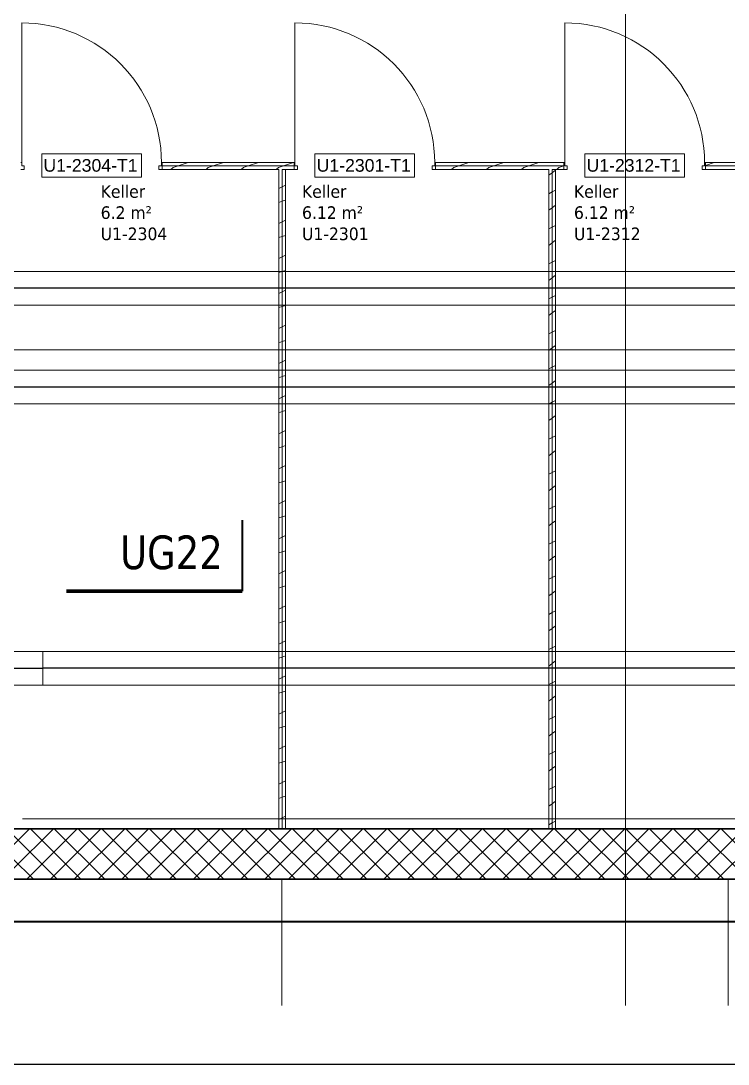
# Model space of a CAD drawing. Extents: x -982 to 937, y -179 to 616.
# Drawn here: x -197.7 to -113.7, y -174.5 to -50.5 of the extents above; entities that cross this region are included whole.
import ezdxf
from ezdxf.lldxf.tags import DXFTag

# ---------------------------------------------------------------- set-up
doc = ezdxf.new("R2010")
doc.units = 0
doc.layers.get('0').update_dxf_attribs({"lineweight": 13})
for name, color, linetype, lineweight, true_color in [('A-____-MATC-OTLN', 7, 'Strichpunkt - Mittel', 40, 0x0080ff), ('EL01_WAN_Röhre Boden', 7, 'Continuous', 13, 0xff6666), ('G-____-____-SYMB', 7, 'Strichpunkt - Weit', 5, 0x008080)]:
    doc.layers.add(name, color=color, linetype=linetype, lineweight=lineweight, true_color=true_color)
for name, color, linetype, lineweight in [('A-AREA-____-IDEN', 7, 'Continuous', 5), ('A-DOOR-____-IDEN', 7, 'Continuous', 5), ('A-DOOR-FRAM-MCUT', 7, 'Continuous', 9), ('A-DOOR-OPNG-OTLN', 7, 'Continuous', 9), ('A-FLOR-____-OVHD', 7, 'Strichpunkt - Fein', 9), ('A-WALL-____-MCUT', 7, 'Continuous', 35), ('A-WALL-____-PATT', 7, 'Continuous', 35), ('A-WALL-FNSH-MCUT', 7, 'Continuous', 35), ('C-PRKG-____-OTLN', 7, 'Continuous', 9), ('S-GRID-____-OTLN', 7, 'Continuous', 5)]:
    doc.layers.add(name, color=color, linetype=linetype, lineweight=lineweight)
doc.styles.get("Standard").update_dxf_attribs({"font": 'arial.ttf'})
tags = doc.linetypes.add('_Rasterlinie_', pattern=[0.375, 0.2, -0.05, 0.075, -0.05]).pattern_tags.tags
tags[10:11] = [DXFTag(74, 4), DXFTag(75, 0), DXFTag(340, '0'), DXFTag(46, 1.0), DXFTag(50, 0.0), DXFTag(44, 0.0), DXFTag(45, 0.0)]
tags[8:9] = [DXFTag(74, 4), DXFTag(75, 0), DXFTag(340, '0'), DXFTag(46, 1.0), DXFTag(50, 0.0), DXFTag(44, 0.0), DXFTag(45, 0.0)]
tags[6:7] = [DXFTag(74, 4), DXFTag(75, 0), DXFTag(340, '0'), DXFTag(46, 1.0), DXFTag(50, 0.0), DXFTag(44, 0.0), DXFTag(45, 0.0)]
tags[4:5] = [DXFTag(74, 4), DXFTag(75, 0), DXFTag(340, '0'), DXFTag(46, 1.0), DXFTag(50, 0.0), DXFTag(44, 0.0), DXFTag(45, 0.0)]
tags = doc.linetypes.add('_Schnittlinie_', pattern=[0.3, 0.15, -0.05, 0.05, -0.05]).pattern_tags.tags
tags[10:11] = [DXFTag(74, 4), DXFTag(75, 0), DXFTag(340, '0'), DXFTag(46, 1.0), DXFTag(50, 0.0), DXFTag(44, 0.0), DXFTag(45, 0.0)]
tags[8:9] = [DXFTag(74, 4), DXFTag(75, 0), DXFTag(340, '0'), DXFTag(46, 1.0), DXFTag(50, 0.0), DXFTag(44, 0.0), DXFTag(45, 0.0)]
tags[6:7] = [DXFTag(74, 4), DXFTag(75, 0), DXFTag(340, '0'), DXFTag(46, 1.0), DXFTag(50, 0.0), DXFTag(44, 0.0), DXFTag(45, 0.0)]
tags[4:5] = [DXFTag(74, 4), DXFTag(75, 0), DXFTag(340, '0'), DXFTag(46, 1.0), DXFTag(50, 0.0), DXFTag(44, 0.0), DXFTag(45, 0.0)]
tags = doc.linetypes.add('ACAD_ISO03W100', pattern=[30, 12, -18]).pattern_tags.tags
tags[6:7] = [DXFTag(74, 4), DXFTag(75, 0), DXFTag(340, '0'), DXFTag(46, 0.0), DXFTag(50, 0.0), DXFTag(44, 0.0), DXFTag(45, 0.0)]
tags[4:5] = [DXFTag(74, 4), DXFTag(75, 0), DXFTag(340, '0'), DXFTag(46, 0.0), DXFTag(50, 0.0), DXFTag(44, 0.0), DXFTag(45, 0.0)]
tags = doc.linetypes.add('Strichpunkt - Fein', pattern=[0.2, 0.1, -0.05, 0, -0.05]).pattern_tags.tags
tags[10:11] = [DXFTag(74, 4), DXFTag(75, 0), DXFTag(340, '0'), DXFTag(46, 1.0), DXFTag(50, 0.0), DXFTag(44, 0.0), DXFTag(45, 0.0)]
tags[8:9] = [DXFTag(74, 4), DXFTag(75, 0), DXFTag(340, '0'), DXFTag(46, 1.0), DXFTag(50, 0.0), DXFTag(44, 0.0), DXFTag(45, 0.0)]
tags[6:7] = [DXFTag(74, 4), DXFTag(75, 0), DXFTag(340, '0'), DXFTag(46, 1.0), DXFTag(50, 0.0), DXFTag(44, 0.0), DXFTag(45, 0.0)]
tags[4:5] = [DXFTag(74, 4), DXFTag(75, 0), DXFTag(340, '0'), DXFTag(46, 1.0), DXFTag(50, 0.0), DXFTag(44, 0.0), DXFTag(45, 0.0)]
tags = doc.linetypes.add('Strichpunkt - Mittel', pattern=[0.35, 0.15, -0.1, 0, -0.1]).pattern_tags.tags
tags[10:11] = [DXFTag(74, 4), DXFTag(75, 0), DXFTag(340, '0'), DXFTag(46, 1.0), DXFTag(50, 0.0), DXFTag(44, 0.0), DXFTag(45, 0.0)]
tags[8:9] = [DXFTag(74, 4), DXFTag(75, 0), DXFTag(340, '0'), DXFTag(46, 1.0), DXFTag(50, 0.0), DXFTag(44, 0.0), DXFTag(45, 0.0)]
tags[6:7] = [DXFTag(74, 4), DXFTag(75, 0), DXFTag(340, '0'), DXFTag(46, 1.0), DXFTag(50, 0.0), DXFTag(44, 0.0), DXFTag(45, 0.0)]
tags[4:5] = [DXFTag(74, 4), DXFTag(75, 0), DXFTag(340, '0'), DXFTag(46, 1.0), DXFTag(50, 0.0), DXFTag(44, 0.0), DXFTag(45, 0.0)]
tags = doc.linetypes.add('Strichpunkt - Weit', pattern=[0.5, 0.2, -0.15, 0, -0.15]).pattern_tags.tags
tags[10:11] = [DXFTag(74, 4), DXFTag(75, 0), DXFTag(340, '0'), DXFTag(46, 1.0), DXFTag(50, 0.0), DXFTag(44, 0.0), DXFTag(45, 0.0)]
tags[8:9] = [DXFTag(74, 4), DXFTag(75, 0), DXFTag(340, '0'), DXFTag(46, 1.0), DXFTag(50, 0.0), DXFTag(44, 0.0), DXFTag(45, 0.0)]
tags[6:7] = [DXFTag(74, 4), DXFTag(75, 0), DXFTag(340, '0'), DXFTag(46, 1.0), DXFTag(50, 0.0), DXFTag(44, 0.0), DXFTag(45, 0.0)]
tags[4:5] = [DXFTag(74, 4), DXFTag(75, 0), DXFTag(340, '0'), DXFTag(46, 1.0), DXFTag(50, 0.0), DXFTag(44, 0.0), DXFTag(45, 0.0)]
tags = doc.linetypes.add('STRICHPUNKT2', pattern=[12.7, 6.35, -3.175, 0, -3.175]).pattern_tags.tags
tags[10:11] = [DXFTag(74, 4), DXFTag(75, 0), DXFTag(340, '0'), DXFTag(46, 0.0), DXFTag(50, 0.0), DXFTag(44, 0.0), DXFTag(45, 0.0)]
tags[8:9] = [DXFTag(74, 4), DXFTag(75, 0), DXFTag(340, '0'), DXFTag(46, 0.0), DXFTag(50, 0.0), DXFTag(44, 0.0), DXFTag(45, 0.0)]
tags[6:7] = [DXFTag(74, 4), DXFTag(75, 0), DXFTag(340, '0'), DXFTag(46, 0.0), DXFTag(50, 0.0), DXFTag(44, 0.0), DXFTag(45, 0.0)]
tags[4:5] = [DXFTag(74, 4), DXFTag(75, 0), DXFTag(340, '0'), DXFTag(46, 0.0), DXFTag(50, 0.0), DXFTag(44, 0.0), DXFTag(45, 0.0)]

# ---------------------------------------------------------------- blocks, each defined once
blk = doc.blocks.new('Referenz-A0UJ2GQRXE', base_point=(-954.02, -167.52))
at = {"layer": 'A-____-MATC-OTLN', "color": 0, "linetype": 'Strichpunkt - Mittel', "ltscale": 0.4}
blk.add_line((-948.54, -157.51), (367.82, -157.51), dxfattribs=at)
at = {"layer": 'A-DOOR-____-IDEN', "color": 0, "linetype": 'Continuous', "ltscale": 0.13}
for p, q in [((-195.18, -66.32), (-183.34, -66.32)), ((-195.18, -69.1), (-195.18, -66.32)), ((-183.34, -66.32), (-183.34, -69.1)), ((-162.73, -66.32), (-150.89, -66.32)), ((-162.73, -69.1), (-162.73, -66.32)), ((-150.89, -66.32), (-150.89, -69.1)), ((-130.68, -66.32), (-118.84, -66.32)), ((-130.68, -69.1), (-130.68, -66.32)), ((-118.84, -66.32), (-118.84, -69.1)), ((-183.34, -69.1), (-195.18, -69.1)), ((-150.89, -69.1), (-162.73, -69.1)), ((-118.84, -69.1), (-130.68, -69.1))]:
    blk.add_line(p, q, dxfattribs=at)
at = {"layer": 'A-DOOR-FRAM-MCUT', "color": 0, "linetype": 'Continuous', "ltscale": 0.13}
for p, q in [((-197.66, -67.36), (-197.56, -67.36)), ((-197.26, -68.16), (-197.66, -68.16)), ((-197.56, -67.36), (-197.56, -67.76)), ((-197.56, -67.76), (-197.26, -67.76)), ((-197.26, -67.76), (-197.26, -68.16)), ((-181.26, -67.76), (-180.96, -67.76)), ((-181.26, -68.16), (-181.26, -67.76)), ((-180.86, -68.16), (-181.26, -68.16)), ((-180.96, -67.76), (-180.96, -67.36)), ((-180.96, -67.36), (-180.86, -67.36)), ((-165.21, -67.36), (-165.11, -67.36)), ((-164.81, -68.16), (-165.21, -68.16)), ((-165.11, -67.36), (-165.11, -67.76)), ((-165.11, -67.76), (-164.81, -67.76)), ((-164.81, -67.76), (-164.81, -68.16)), ((-148.81, -67.76), (-148.51, -67.76)), ((-148.81, -68.16), (-148.81, -67.76)), ((-148.41, -68.16), (-148.81, -68.16)), ((-148.51, -67.76), (-148.51, -67.36)), ((-148.51, -67.36), (-148.41, -67.36)), ((-133.16, -67.36), (-133.06, -67.36)), ((-132.76, -68.16), (-133.16, -68.16)), ((-133.06, -67.36), (-133.06, -67.76)), ((-133.06, -67.76), (-132.76, -67.76)), ((-132.76, -67.76), (-132.76, -68.16)), ((-116.76, -67.76), (-116.46, -67.76)), ((-116.76, -68.16), (-116.76, -67.76)), ((-116.36, -68.16), (-116.76, -68.16)), ((-116.46, -67.76), (-116.46, -67.36)), ((-116.46, -67.36), (-116.36, -67.36))]:
    blk.add_line(p, q, dxfattribs=at)
at = {"layer": 'A-DOOR-OPNG-OTLN', "color": 0, "linetype": 'Continuous', "ltscale": 0.13}
for p, q in [((-197.56, -67.36), (-197.56, -50.76)), ((-165.11, -67.36), (-165.11, -50.76)), ((-133.06, -67.36), (-133.06, -50.76))]:
    blk.add_line(p, q, dxfattribs=at)
for centre in [(-197.56, -67.36), (-165.11, -67.36), (-133.06, -67.36)]:
    blk.add_ellipse(centre, major_axis=(16.6, 0), ratio=1, start_param=0, end_param=1.570796, dxfattribs=at)
at = {"layer": 'A-FLOR-____-OVHD', "color": 0, "linetype": 'Strichpunkt - Fein', "ltscale": 0.13}
for p, q in [((19.84, -145.31), (-197.46, -145.31)), ((-44.16, -146.51), (-808.06, -146.51))]:
    blk.add_line(p, q, dxfattribs=at)
at = {"layer": 'A-WALL-____-MCUT', "color": 0, "linetype": 'Continuous', "lineweight": 9, "ltscale": 0.13}
for p, q in [((-180.86, -67.76), (-165.21, -67.76)), ((-166.61, -146.51), (-166.61, -68.16)), ((-166.21, -68.16), (-166.61, -68.16)), ((-148.41, -67.76), (-133.16, -67.76)), ((-134.56, -146.51), (-134.56, -68.16)), ((-134.16, -68.16), (-134.56, -68.16)), ((-116.36, -67.76), (-101.11, -67.76))]:
    blk.add_line(p, q, dxfattribs=at)
at = {"layer": 'A-WALL-____-MCUT', "color": 0, "linetype": 'Continuous', "ltscale": 0.35}
for p, q in [((-102.51, -146.51), (-198.66, -146.51)), ((-318.26, -152.51), (57.74, -152.51))]:
    blk.add_line(p, q, dxfattribs=at)
at = {"layer": 'A-WALL-____-PATT', "color": 0, "linetype": 'Continuous', "lineweight": 9, "ltscale": 0.13}
for p, q in [((-179.56, -67.95), (-179.84, -68.16)), ((-178.98, -67.76), (-179.57, -67.95)), ((-177.78, -67.36), (-178.98, -67.76)), ((-175.4, -67.95), (-175.67, -68.16)), ((-174.81, -67.76), (-175.4, -67.95)), ((-173.61, -67.36), (-174.81, -67.76)), ((-171.23, -67.95), (-171.51, -68.16)), ((-170.65, -67.76), (-171.24, -67.95)), ((-169.45, -67.36), (-170.65, -67.76)), ((-167.07, -67.95), (-167.34, -68.16)), ((-166.48, -67.76), (-167.07, -67.95)), ((-165.28, -67.36), (-166.48, -67.76)), ((-146.24, -67.95), (-146.52, -68.16)), ((-145.66, -67.76), (-146.25, -67.95)), ((-144.46, -67.36), (-145.66, -67.76)), ((-142.08, -67.95), (-142.35, -68.16)), ((-141.5, -67.76), (-142.08, -67.95)), ((-140.3, -67.36), (-141.5, -67.76)), ((-137.91, -67.95), (-138.19, -68.16)), ((-137.33, -67.76), (-137.92, -67.95)), ((-136.13, -67.36), (-137.33, -67.76)), ((-133.75, -67.95), (-134.02, -68.16)), ((-133.17, -67.76), (-133.75, -67.95)), ((-133.16, -67.75), (-133.17, -67.76)), ((-115.31, -67.36), (-116.36, -67.71)), ((-134.56, -68.56), (-134.96, -68.86)), ((-134.16, -68.26), (-134.56, -68.56)), ((-166.61, -70.22), (-167.01, -70.42)), ((-166.21, -70.02), (-166.61, -70.22)), ((-166.21, -71.83), (-166.61, -71.96)), ((-134.56, -70.85), (-134.96, -71.05)), ((-134.16, -70.65), (-134.56, -70.85)), ((-166.61, -71.96), (-167.01, -72.1)), ((-134.56, -72.72), (-134.96, -73.02)), ((-134.16, -72.42), (-134.56, -72.72)), ((-166.21, -74.19), (-166.61, -74.39)), ((-166.61, -74.39), (-167.01, -74.59)), ((-134.56, -75.02), (-134.96, -75.22)), ((-134.16, -74.82), (-134.56, -75.02)), ((-166.61, -76.13), (-167.01, -76.26)), ((-166.21, -76), (-166.61, -76.13)), ((-134.16, -76.59), (-134.56, -76.89)), ((-134.56, -76.89), (-134.96, -77.19)), ((-166.61, -78.55), (-167.01, -78.75)), ((-166.21, -78.35), (-166.61, -78.55)), ((-134.56, -79.18), (-134.96, -79.38)), ((-134.16, -78.98), (-134.56, -79.18)), ((-166.61, -80.29), (-167.01, -80.43)), ((-166.21, -80.16), (-166.61, -80.29)), ((-134.56, -81.05), (-134.96, -81.35)), ((-134.16, -80.75), (-134.56, -81.05)), ((-166.61, -82.71), (-167.01, -82.91)), ((-166.21, -82.51), (-166.61, -82.71)), ((-134.56, -83.35), (-134.96, -83.55)), ((-134.16, -83.15), (-134.56, -83.35)), ((-166.61, -84.46), (-167.01, -84.59)), ((-166.21, -84.32), (-166.61, -84.46)), ((-134.56, -85.22), (-134.96, -85.52)), ((-134.16, -84.92), (-134.56, -85.22)), ((-166.21, -86.68), (-166.61, -86.88)), ((-166.61, -86.88), (-167.01, -87.08)), ((-134.56, -87.51), (-134.96, -87.71)), ((-134.16, -87.31), (-134.56, -87.51)), ((-166.61, -88.62), (-167.01, -88.76)), ((-166.21, -88.49), (-166.61, -88.62)), ((-134.16, -89.08), (-134.56, -89.38)), ((-134.56, -89.38), (-134.96, -89.68)), ((-166.61, -91.04), (-167.01, -91.24)), ((-166.21, -90.84), (-166.61, -91.04)), ((-134.56, -91.68), (-134.96, -91.88)), ((-134.16, -91.48), (-134.56, -91.68)), ((-166.61, -92.79), (-167.01, -92.92)), ((-166.21, -92.65), (-166.61, -92.79)), ((-134.56, -93.55), (-134.96, -93.85)), ((-134.16, -93.25), (-134.56, -93.55)), ((-166.61, -95.21), (-167.01, -95.41)), ((-166.21, -95.01), (-166.61, -95.21)), ((-134.56, -95.84), (-134.96, -96.04)), ((-134.16, -95.64), (-134.56, -95.84)), ((-166.61, -96.95), (-167.01, -97.09)), ((-166.21, -96.82), (-166.61, -96.95)), ((-134.56, -97.71), (-134.96, -98.01)), ((-134.16, -97.41), (-134.56, -97.71)), ((-166.61, -99.37), (-167.01, -99.57)), ((-166.21, -99.17), (-166.61, -99.37)), ((-134.56, -100.01), (-134.96, -100.21)), ((-134.16, -99.81), (-134.56, -100.01)), ((-166.61, -101.12), (-167.01, -101.25)), ((-166.21, -100.98), (-166.61, -101.12)), ((-134.16, -101.58), (-134.56, -101.88)), ((-134.56, -101.88), (-134.96, -102.18)), ((-166.61, -103.54), (-167.01, -103.74)), ((-166.21, -103.34), (-166.61, -103.54)), ((-134.16, -103.97), (-134.56, -104.17)), ((-166.61, -105.28), (-167.01, -105.41)), ((-166.21, -105.15), (-166.61, -105.28)), ((-134.56, -104.17), (-134.96, -104.37)), ((-134.56, -106.04), (-134.96, -106.34)), ((-134.16, -105.74), (-134.56, -106.04)), ((-166.61, -107.7), (-167.01, -107.9)), ((-166.21, -107.5), (-166.61, -107.7)), ((-134.56, -108.34), (-134.96, -108.54)), ((-134.16, -108.14), (-134.56, -108.34)), ((-166.61, -109.45), (-167.01, -109.58)), ((-166.21, -109.31), (-166.61, -109.45)), ((-134.56, -110.21), (-134.96, -110.51)), ((-134.16, -109.91), (-134.56, -110.21)), ((-166.61, -111.87), (-167.01, -112.07)), ((-166.21, -111.67), (-166.61, -111.87)), ((-134.56, -112.5), (-134.96, -112.7)), ((-134.16, -112.3), (-134.56, -112.5)), ((-166.61, -113.61), (-167.01, -113.74)), ((-166.21, -113.48), (-166.61, -113.61)), ((-134.56, -114.37), (-134.96, -114.67)), ((-134.16, -114.07), (-134.56, -114.37)), ((-166.61, -116.03), (-167.01, -116.23)), ((-166.21, -115.83), (-166.61, -116.03)), ((-134.16, -116.47), (-134.56, -116.67)), ((-166.21, -117.64), (-166.61, -117.78)), ((-134.56, -116.67), (-134.96, -116.87)), ((-166.61, -117.78), (-167.01, -117.91)), ((-134.56, -118.54), (-134.96, -118.84)), ((-134.16, -118.24), (-134.56, -118.54)), ((-166.61, -120.2), (-167.01, -120.4)), ((-166.21, -120), (-166.61, -120.2)), ((-134.56, -120.83), (-134.96, -121.03)), ((-134.16, -120.63), (-134.56, -120.83)), ((-166.61, -121.94), (-167.01, -122.07)), ((-166.21, -121.81), (-166.61, -121.94)), ((-134.56, -122.7), (-134.96, -123)), ((-134.16, -122.4), (-134.56, -122.7)), ((-166.61, -124.36), (-167.01, -124.56)), ((-166.21, -124.16), (-166.61, -124.36)), ((-134.56, -125), (-134.96, -125.2)), ((-134.16, -124.8), (-134.56, -125)), ((-166.61, -126.11), (-167.01, -126.24)), ((-166.21, -125.97), (-166.61, -126.11)), ((-134.56, -126.87), (-134.96, -127.17)), ((-134.16, -126.57), (-134.56, -126.87)), ((-166.61, -128.53), (-167.01, -128.73)), ((-166.21, -128.33), (-166.61, -128.53)), ((-166.21, -130.14), (-166.61, -130.27)), ((-134.56, -129.16), (-134.96, -129.36)), ((-134.16, -128.96), (-134.56, -129.16)), ((-166.61, -130.27), (-167.01, -130.4)), ((-134.56, -131.03), (-134.96, -131.33)), ((-134.16, -130.73), (-134.56, -131.03)), ((-166.21, -132.49), (-166.61, -132.69)), ((-166.61, -132.69), (-167.01, -132.89)), ((-134.56, -133.33), (-134.96, -133.53)), ((-134.16, -133.13), (-134.56, -133.33)), ((-166.61, -134.43), (-167.01, -134.57)), ((-166.21, -134.3), (-166.61, -134.43)), ((-134.16, -134.9), (-134.56, -135.2)), ((-134.56, -135.2), (-134.96, -135.5)), ((-166.61, -136.86), (-167.01, -137.06)), ((-166.21, -136.66), (-166.61, -136.86)), ((-134.56, -137.49), (-134.96, -137.69)), ((-134.16, -137.29), (-134.56, -137.49)), ((-166.61, -138.6), (-167.01, -138.73)), ((-166.21, -138.47), (-166.61, -138.6)), ((-134.56, -139.36), (-134.96, -139.66)), ((-134.16, -139.06), (-134.56, -139.36)), ((-166.61, -141.02), (-167.01, -141.22)), ((-166.21, -140.82), (-166.61, -141.02)), ((-134.56, -141.66), (-134.96, -141.86)), ((-134.16, -141.46), (-134.56, -141.66)), ((-166.61, -142.76), (-167.01, -142.9)), ((-166.21, -142.63), (-166.61, -142.76)), ((-134.56, -143.53), (-134.96, -143.83)), ((-134.16, -143.23), (-134.56, -143.53)), ((-166.21, -144.99), (-166.61, -145.19)), ((-166.61, -145.19), (-167.01, -145.39)), ((-134.56, -145.82), (-134.96, -146.02)), ((-134.16, -145.62), (-134.56, -145.82)), ((-198.66, -148.54), (-196.63, -146.51)), ((-198.66, -151.36), (-193.8, -146.51)), ((-193.35, -152.51), (-198.66, -147.19)), ((-196.97, -152.51), (-190.97, -146.51)), ((-190.52, -152.51), (-196.52, -146.51)), ((-194.15, -152.51), (-188.15, -146.51)), ((-187.69, -152.51), (-193.69, -146.51)), ((-191.32, -152.51), (-185.32, -146.51)), ((-184.86, -152.51), (-190.86, -146.51)), ((-188.49, -152.51), (-182.49, -146.51)), ((-182.03, -152.51), (-188.03, -146.51)), ((-185.66, -152.51), (-179.66, -146.51)), ((-179.2, -152.51), (-185.2, -146.51)), ((-182.83, -152.51), (-176.83, -146.51)), ((-176.37, -152.51), (-182.37, -146.51)), ((-180, -152.51), (-174, -146.51)), ((-173.55, -152.51), (-179.55, -146.51)), ((-177.17, -152.51), (-171.17, -146.51)), ((-170.72, -152.51), (-176.72, -146.51)), ((-174.35, -152.51), (-168.35, -146.51)), ((-167.89, -152.51), (-173.89, -146.51)), ((-171.52, -152.51), (-165.52, -146.51)), ((-165.06, -152.51), (-171.06, -146.51)), ((-168.69, -152.51), (-162.69, -146.51)), ((-162.23, -152.51), (-168.23, -146.51)), ((-165.86, -152.51), (-159.86, -146.51)), ((-159.4, -152.51), (-165.4, -146.51)), ((-163.03, -152.51), (-157.03, -146.51)), ((-156.58, -152.51), (-162.58, -146.51)), ((-160.2, -152.51), (-154.2, -146.51)), ((-153.75, -152.51), (-159.75, -146.51)), ((-157.38, -152.51), (-151.38, -146.51)), ((-150.92, -152.51), (-156.92, -146.51)), ((-154.55, -152.51), (-148.55, -146.51)), ((-148.09, -152.51), (-154.09, -146.51)), ((-151.72, -152.51), (-145.72, -146.51)), ((-145.26, -152.51), (-151.26, -146.51)), ((-148.89, -152.51), (-142.89, -146.51)), ((-142.43, -152.51), (-148.43, -146.51)), ((-146.06, -152.51), (-140.06, -146.51)), ((-139.61, -152.51), (-145.61, -146.51)), ((-143.23, -152.51), (-137.23, -146.51)), ((-136.78, -152.51), (-142.78, -146.51)), ((-140.41, -152.51), (-134.41, -146.51)), ((-133.95, -152.51), (-139.95, -146.51)), ((-137.58, -152.51), (-131.58, -146.51)), ((-131.12, -152.51), (-137.12, -146.51)), ((-134.75, -152.51), (-128.75, -146.51)), ((-128.29, -152.51), (-134.29, -146.51)), ((-131.92, -152.51), (-125.92, -146.51)), ((-125.46, -152.51), (-131.46, -146.51)), ((-129.09, -152.51), (-123.09, -146.51)), ((-122.63, -152.51), (-128.63, -146.51)), ((-126.26, -152.51), (-120.26, -146.51)), ((-119.81, -152.51), (-125.81, -146.51)), ((-123.43, -152.51), (-117.43, -146.51)), ((-116.98, -152.51), (-122.98, -146.51)), ((-120.61, -152.51), (-114.61, -146.51)), ((-114.15, -152.51), (-120.15, -146.51)), ((-117.78, -152.51), (-111.78, -146.51)), ((-111.32, -152.51), (-117.32, -146.51)), ((-114.95, -152.51), (-108.95, -146.51)), ((-108.49, -152.51), (-114.49, -146.51)), ((-196.17, -152.51), (-198.66, -150.02))]:
    blk.add_line(p, q, dxfattribs=at)
at = {"layer": 'A-WALL-FNSH-MCUT', "color": 0, "linetype": 'Continuous', "lineweight": 9, "ltscale": 0.13}
for p, q in [((-165.21, -67.36), (-180.86, -67.36)), ((-180.86, -67.36), (-180.86, -68.16)), ((-180.86, -68.16), (-167.01, -68.16)), ((-167.01, -68.16), (-167.01, -146.51)), ((-166.21, -146.51), (-166.21, -68.16)), ((-166.21, -68.16), (-165.21, -68.16)), ((-165.21, -68.16), (-165.21, -67.36)), ((-133.16, -67.36), (-148.41, -67.36)), ((-148.41, -67.36), (-148.41, -68.16)), ((-148.41, -68.16), (-134.96, -68.16)), ((-134.96, -68.16), (-134.96, -146.51)), ((-134.16, -146.51), (-134.16, -68.16)), ((-134.16, -68.16), (-133.16, -68.16)), ((-133.16, -68.16), (-133.16, -67.36)), ((-101.11, -67.36), (-116.36, -67.36)), ((-116.36, -67.36), (-116.36, -68.16)), ((-116.36, -68.16), (-102.91, -68.16))]:
    blk.add_line(p, q, dxfattribs=at)
at = {"layer": 'C-PRKG-____-OTLN', "color": 0, "linetype": 'Continuous', "ltscale": 0.13}
for p, q in [((-166.66, -152.51), (-219.66, -152.51)), ((-166.66, -152.51), (-219.66, -152.51)), ((-219.66, -152.51), (-166.66, -152.51)), ((-113.66, -152.51), (-166.66, -152.51)), ((-166.66, -167.52), (-166.66, -152.51)), ((-113.66, -152.51), (-166.66, -152.51)), ((-166.66, -152.51), (-166.66, -167.52)), ((-166.66, -167.52), (-166.66, -152.51)), ((-166.66, -152.51), (-113.66, -152.51)), ((-166.66, -152.51), (-166.66, -152.51)), ((-166.66, -167.52), (-166.66, -152.51)), ((-166.66, -167.52), (-166.66, -152.51)), ((-166.66, -152.51), (-166.66, -167.52)), ((-166.66, -152.51), (-166.66, -152.51)), ((-113.66, -167.52), (-113.66, -152.51)), ((-113.66, -167.52), (-113.66, -152.51)), ((-113.66, -152.51), (-113.66, -167.52)), ((-113.66, -152.51), (-113.66, -152.51))]:
    blk.add_line(p, q, dxfattribs=at)
at = {"layer": 'G-____-____-SYMB', "color": 0, "linetype": 'Continuous', "lineweight": 40, "ltscale": 0.4}
blk.add_line((-171.36, -109.84), (-171.36, -118.27), dxfattribs=at)
at = {"layer": 'G-____-____-SYMB', "color": 0, "linetype": '_Schnittlinie_', "lineweight": 70, "ltscale": 0.7}
blk.add_line((-192.25, -118.27), (-171.36, -118.27), dxfattribs=at)
at = {"layer": 'S-GRID-____-OTLN', "color": 0, "linetype": '_Rasterlinie_', "ltscale": 0.13}
for p, q in [((-125.86, -167.52), (-125.86, 592.59)), ((-948.54, -89.61), (290.33, -89.61)), ((-948.54, -152.51), (290.33, -152.51))]:
    blk.add_line(p, q, dxfattribs=at)
at = {"layer": 'A-AREA-____-IDEN', "color": 0, "linetype": 'Continuous', "ltscale": 0.13, "char_height": 1.5, "attachment_point": 1}
for s, insert in [('{\\W0.9;\\fVerdana;Keller}', (-188.18, -70.04)), ('{\\W0.9;\\fVerdana;Keller}', (-164.27, -70.04)), ('{\\W0.9;\\fVerdana;Keller}', (-131.97, -70.04)), ('{\\W0.9;\\fVerdana;6.2 m²}', (-188.18, -72.55)), ('{\\W0.9;\\fVerdana;6.12 m²}', (-164.27, -72.55)), ('{\\W0.9;\\fVerdana;6.12 m²}', (-131.97, -72.55)), ('{\\W0.9;\\fVerdana;U1-2304}', (-188.18, -75.07)), ('{\\W0.9;\\fVerdana;U1-2301}', (-164.27, -75.07)), ('{\\W0.9;\\fVerdana;U1-2312}', (-131.97, -75.07))]:
    blk.add_mtext(s, dxfattribs=dict(at, insert=insert))
at = {"layer": 'A-DOOR-____-IDEN', "color": 0, "linetype": 'Continuous', "ltscale": 0.13, "char_height": 1.5, "attachment_point": 1}
for s, insert in [('{\\fArial;U1-2304-T1}', (-194.98, -66.94)), ('{\\fArial;U1-2301-T1}', (-162.53, -66.94)), ('{\\fArial;U1-2312-T1}', (-130.48, -66.94))]:
    blk.add_mtext(s, dxfattribs=dict(at, insert=insert))
at = {"layer": 'G-____-____-SYMB', "color": 0, "linetype": 'Continuous', "ltscale": 0.13, "insert": (-185.88, -111.66), "char_height": 4, "attachment_point": 1}
blk.add_mtext('{\\W0.8;\\fVerdana;UG22}', dxfattribs=at)
blk = doc.blocks.new('Wickelfalzrohr-A0UJ2GUDXE', base_point=(-230.1, -84.29))
at = {"color": 0, "linetype": 'ByBlock', "lineweight": -2, "ltscale": 0.13}
for p, q in [((-110.1, -80.29), (-230.1, -80.29)), ((-230.1, -80.29), (-230.1, -81.46)), ((-110.1, -80.29), (-110.1, -81.46)), ((-230.1, -81.46), (-230.1, -83.12)), ((-110.1, -81.46), (-110.1, -83.12)), ((-230.1, -83.12), (-230.1, -84.29)), ((-110.1, -83.12), (-110.1, -84.29)), ((-230.1, -84.29), (-110.1, -84.29))]:
    blk.add_line(p, q, dxfattribs=at)
at = {"color": 0, "linetype": 'STRICHPUNKT2', "lineweight": 25, "ltscale": 0.25}
blk.add_line((-110.1, -82.29), (-230.1, -82.29), dxfattribs=at)
blk = doc.blocks.new('Wickelfalzrohr-A0UJ2GVXXE', base_point=(-195.07, -129.43))
at = {"color": 0, "linetype": 'ByBlock', "lineweight": -2, "ltscale": 0.13}
for p, q in [((-75.07, -125.43), (-195.07, -125.43)), ((-195.07, -125.43), (-195.07, -126.6)), ((-75.07, -125.43), (-75.07, -126.6)), ((-195.07, -126.6), (-195.07, -128.25)), ((-75.07, -126.6), (-75.07, -128.25)), ((-195.07, -128.25), (-195.07, -129.43)), ((-75.07, -128.25), (-75.07, -129.43)), ((-195.07, -129.43), (-75.07, -129.43))]:
    blk.add_line(p, q, dxfattribs=at)
at = {"color": 0, "linetype": 'STRICHPUNKT2', "lineweight": 25, "ltscale": 0.25}
blk.add_line((-75.07, -127.43), (-195.07, -127.43), dxfattribs=at)
blk = doc.blocks.new('Wickelfalzrohr-A0UJ2GZZXE', base_point=(-230.1, -96.02))
at = {"color": 0, "linetype": 'ByBlock', "lineweight": -2, "ltscale": 0.13}
for p, q in [((-110.1, -92.02), (-230.1, -92.02)), ((-230.1, -92.02), (-230.1, -93.19)), ((-110.1, -92.02), (-110.1, -93.19)), ((-230.1, -93.19), (-230.1, -94.85)), ((-110.1, -93.19), (-110.1, -94.85)), ((-230.1, -94.85), (-230.1, -96.02)), ((-110.1, -94.85), (-110.1, -96.02)), ((-230.1, -96.02), (-110.1, -96.02))]:
    blk.add_line(p, q, dxfattribs=at)
at = {"color": 0, "linetype": 'STRICHPUNKT2', "lineweight": 25, "ltscale": 0.25}
blk.add_line((-110.1, -94.02), (-230.1, -94.02), dxfattribs=at)
blk = doc.blocks.new('Wickelfalzrohr-A0UJ2H2XXE', base_point=(-199.07, -129.43))
at = {"color": 0, "linetype": 'ByBlock', "lineweight": -2, "ltscale": 0.13}
for p, q in [((-195.07, -125.43), (-199.07, -125.43)), ((-199.07, -126.6), (-199.07, -125.43)), ((-195.07, -126.6), (-195.07, -125.43)), ((-199.07, -128.25), (-199.07, -126.6)), ((-195.07, -128.25), (-195.07, -126.6)), ((-199.07, -129.43), (-199.07, -128.25)), ((-195.07, -129.43), (-195.07, -128.25)), ((-199.07, -129.43), (-195.07, -129.43))]:
    blk.add_line(p, q, dxfattribs=at)
at = {"color": 0, "linetype": 'STRICHPUNKT2', "lineweight": 25, "ltscale": 0.25}
blk.add_line((-199.07, -127.43), (-195.07, -127.43), dxfattribs=at)

msp = doc.modelspace()

# ---------------------------------------------------------------- linework, layer by layer
at = {"color": 0, "linetype": 'ByBlock', "lineweight": -2, "ltscale": 0.13}
msp.add_line((-982.42, -174.47), (607.58, -174.47), dxfattribs=at)

# ---------------------------------------------------------------- block references
at = {"color": 9, "lineweight": 25, "ltscale": 0.25, "true_color": 0xc0c0c0}
msp.add_blockref('Referenz-A0UJ2GQRXE', (-954.02, -167.52), dxfattribs=at)
at = {"layer": 'EL01_WAN_Röhre Boden', "color": 1, "linetype": 'ACAD_ISO03W100', "ltscale": 0.13, "true_color": 0xff0000}
for name, p in [('Wickelfalzrohr-A0UJ2GUDXE', (-230.1, -84.29)), ('Wickelfalzrohr-A0UJ2GZZXE', (-230.1, -96.02)), ('Wickelfalzrohr-A0UJ2GVXXE', (-195.07, -129.43))]:
    msp.add_blockref(name, p, dxfattribs=at)
at = {"layer": 'EL01_WAN_Röhre Boden', "color": 1, "linetype": 'ACAD_ISO03W100', "ltscale": 1.3, "true_color": 0xff0000}
msp.add_blockref('Wickelfalzrohr-A0UJ2H2XXE', (-199.07, -129.43), dxfattribs=at)

doc.saveas('drawing.dxf')
